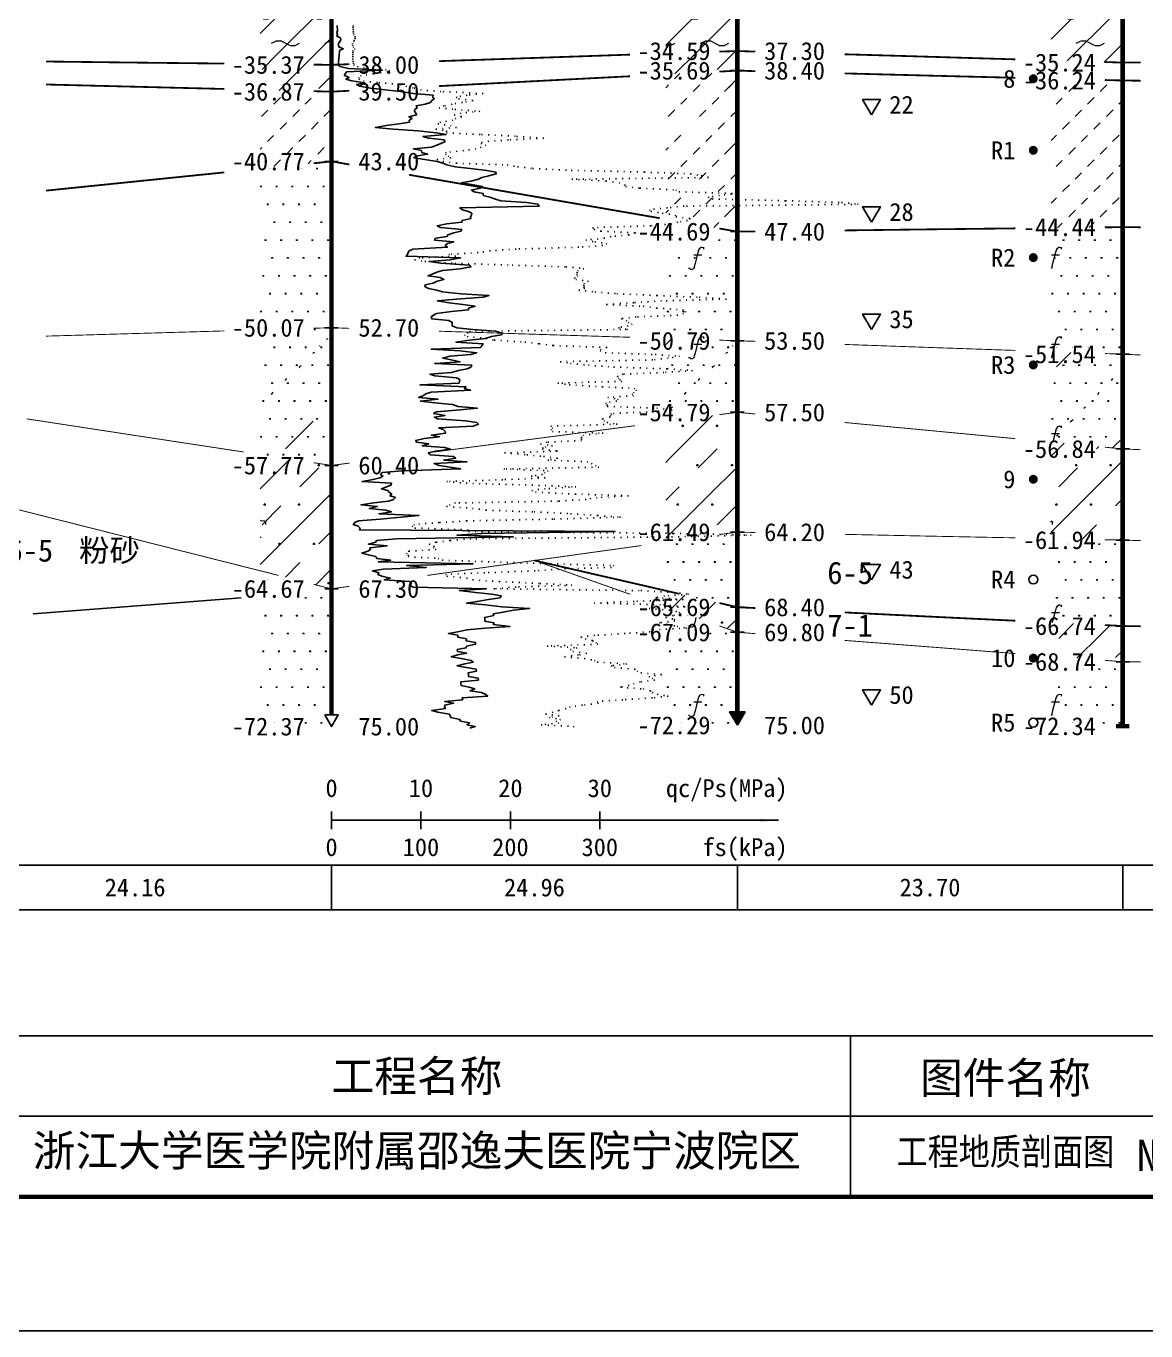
# Model space of a CAD drawing. Extents: x -37 to 3540, y -1485 to 297.
# Drawn here: x 973.7 to 1099, y 0 to 145.9 of the extents above; entities that cross this region are included whole.
import ezdxf
from ezdxf.enums import TextEntityAlignment as Align

# ---------------------------------------------------------------- set-up
doc = ezdxf.new("R2010")
doc.units = 0
doc.linetypes.add('DOT', pattern=[6.35, 0, -6.35])
doc.layers.get('0').update_dxf_attribs({"linetype": 'CONTINUOUS'})
for name, color, linetype in [('CURVE', 200, 'CONTINUOUS'), ('FRAME', 7, 'CONTINUOUS'), ('HOLE', 41, 'CONTINUOUS'), ('RULER', 7, 'CONTINUOUS'), ('SAMPLE', 1, 'CONTINUOUS'), ('STRATUM', 241, 'CONTINUOUS')]:
    doc.layers.add(name, color=color, linetype=linetype)
doc.layers.add('HATCH', color=7, linetype='CONTINUOUS', lineweight=13)
doc.styles.add('ST', font='')
doc.styles.get('ST').set_extended_font_data('SimSun')
pattern_1 = [(45, (888.7487, 0), (-2.12132, 2.12132), [10, 0]), (26.565, (889.8228, -0.2536), (5.999823, 5.999812), [0.567, -12.849]), (0, (889.256, -0.2536), (0, 6), [0.567, -5.433]), (26.565, (887.1674, 0), (5.999823, 5.999812), [0.567, -12.849]), (0, (887.6745, 0.2536), (0, 6), [0.567, -5.433]), (153.435, (889.2558, -0.2536), (-5.999818, -5e-06), [1.134, -12.2826]), (26.565, (892.8228, 2.7464), (5.999823, 5.999812), [0.567, -12.849]), (0, (892.256, 2.7464), (0, 6), [0.567, -5.433]), (26.565, (890.1674, 3), (5.999823, 5.999812), [0.567, -12.849]), (0, (890.6745, 3.2536), (0, 6), [0.567, -5.433]), (153.435, (892.2558, 2.7464), (-5.999818, -5e-06), [1.134, -12.2826])]
pattern_2 = [(45, (888.7487, 0), (-4.24264, 4.24264), [10, 0]), (45, (889.8097, -3.182), (-2.12132, 6.36396), [3, -3])]
pattern_3 = [(45, (888.7487, 0), (-6e-07, 6.99998), [0.9473, -8.9522]), (45, (890.1487, 1.4), (-6e-07, 6.99998), [0.9869, -8.9126]), (45, (891.5487, 2.8), (-6e-07, 6.99998), [1.06018, -8.83931]), (45, (892.9487, 4.2), (-6e-07, 6.99998), [0.94918, -8.95032]), (45, (894.3487, 5.6), (-6e-07, 6.99998), [1.0365, -8.863]), (45, (892.2487, 0), (-6e-07, 6.99998), [1.01335, -8.88615]), (45, (893.6487, 1.4), (-6e-07, 6.99998), [1.07896, -12.12037]), (45, (895.0487, 2.8), (-6e-07, 6.99998), [0.99882, -8.90067]), (45, (889.4487, 4.2), (-4e-07, 6.99998), [1.05533, -8.84416]), (45, (890.8487, 5.6), (-4e-07, 6.99998), [1.0365, -8.863])]
pattern_4 = [(82.875, (887.914, -1.206), (0.000369, 10.0001764), [0.0893, -80.5337]), (143.13, (888.015, -1.2818), (-29.999964, 20.000054), [0.12627, -49.87373]), (172.875, (888.1923, -1.304), (-70.0002457, 9.9996603), [0.17857, -80.44443]), (206.565, (888.3707, -1.2147), (-9.999705, -9.99969), [0.19954, -22.16046]), (243.435, (888.46, -1.0363), (9e-06, -9.9997), [0.19954, -22.16146]), (255.964, (888.5493, -0.679), (-0.0002, -9.999501), [0.36813, -40.86287]), (255.964, (888.8593, 0.561), (-0.0002, -9.999501), [1.27838, -39.95262]), (255.964, (888.9278, 0.835), (-0.0002, -9.999501), [0.28235, -40.94865]), (216.87, (889.118, 1.0892), (-9.999982, -10.000018), [0.12627, -49.87373]), (243.435, (889.017, 1.0135), (9e-06, -9.9997), [0.19954, -22.16146]), (206.565, (889.2965, 1.1785), (-9.999705, -9.99969), [0.19954, -22.16046]), (172.875, (889.4737, 1.1563), (-70.0002457, 9.9996603), [0.17857, -80.44443]), (143.13, (889.5747, 1.0806), (-29.999964, 20.000054), [0.12627, -49.87373]), (82.875, (889.5636, 0.992), (0.000369, 10.0001764), [0.0893, -80.5337]), (0, (888.419, 0.34), (0, 10), [0.89286, -9.10714]), (0, (888.7737, 0), (1, 2), [0, -1.75]), (0, (888.7487, 0.025), (1, 2), [0, -1.75]), (0, (888.7487, 0), (1, 2), [0, -1.75]), (0, (888.7237, 0), (1, 2), [0, -1.75]), (0, (888.7487, -0.025), (1, 2), [0, -1.75])]
pattern_5 = [(45, (888.749, 0), (-2e-06, 15.39996), [4.3383, -17.4406]), (45, (894.937, 6.223), (-2e-06, 15.39996), [4.3861, -17.3928]), (45, (899.897, 11.181), (-2e-06, 15.39996), [3.9899, -17.7889]), (26.565, (888.749, 7.7), (15.4, 15.4), [0.2123, -34.22315]), (36.8699, (890.2887, 9.24), (15.4, 15.4), [0.43504, -76.56496]), (315, (896.449, 15.347), (15.39996, 3e-06), [0.0727, -21.7062]), (26.565, (896.449, 0), (15.4, 15.4), [0.31845, -34.117]), (26.565, (897.989, 1.54), (15.4, 15.4), [0.2316, -34.2038]), (90, (898.759, 2.31), (-15.4, -1e-06), [0.0633, -15.3367]), (26.565, (899.529, 3.08), (15.4, 15.4), [0.2002, -68.6707]), (36.8699, (901.0687, 4.62), (15.4, 15.4), [0.2435, -76.7565]), (45, (902.609, 6.16), (-5e-07, 15.39996), [0.24, -21.5388]), (315, (903.96, 7.805), (15.39996, 3e-06), [0.0727, -21.7062]), (36.8699, (891.8287, 10.78), (15.4, 15.4), [0.2249, -76.7751]), (53.1301, (893.3687, 12.32), (30.8, 46.2), [0.29564, -76.70436]), (53.1301, (894.9087, 13.86), (30.8, 46.2), [0.27774, -76.72226])]
pattern_6 = [(82.875, (886.9125, -2.6533), (0.000812, 22.000388), [0.1964, -177.1742]), (143.13, (887.1348, -2.82), (-65.99992, 44.00012), [0.2778, -109.7222]), (172.875, (887.5246, -2.8687), (-154.00054, 21.999253), [0.3929, -176.9777]), (206.565, (887.917, -2.672), (-21.99935, -21.9993), [0.439, -48.753]), (243.435, (888.114, -2.28), (2e-05, -21.99933), [0.439, -48.7552]), (255.964, (888.31, -1.494), (-0.00044, -21.9989), [0.8099, -89.8983]), (255.964, (888.992, 1.2344), (-0.00044, -21.9989), [2.8124, -87.8958]), (255.964, (889.1427, 1.837), (-0.00044, -21.9989), [0.6212, -90.087]), (216.87, (889.5613, 2.3963), (-21.99996, -22.00004), [0.2778, -109.7222]), (243.435, (889.339, 2.23), (2e-05, -21.99933), [0.439, -48.7552]), (206.565, (889.954, 2.593), (-21.99935, -21.9993), [0.439, -48.753]), (172.875, (890.3437, 2.544), (-154.00054, 21.999253), [0.3929, -176.9777]), (143.13, (890.566, 2.3772), (-65.99992, 44.00012), [0.2778, -109.7222]), (82.875, (890.5416, 2.1823), (0.000812, 22.000388), [0.1964, -177.1742]), (0, (888.023, 0.748), (0, 22), [1.9643, -20.0357]), (0, (888.8037, 0), (2.2, 4.4), [0, -3.85]), (0, (888.7487, 0.055), (2.2, 4.4), [0, -3.85]), (0, (888.7487, 0), (2.2, 4.4), [0, -3.85]), (0, (888.6937, 0), (2.2, 4.4), [0, -3.85]), (0, (888.7487, -0.055), (2.2, 4.4), [0, -3.85])]

# ---------------------------------------------------------------- blocks, each defined once
blk = doc.blocks.new('图签_A3长')
for p, q in [((0, 18), (-380, 18)), ((-222.82, 0), (-222.82, 18)), ((-320, 9), (0, 9)), ((-380, 0), (0, 0))]:
    blk.add_line(p, q)
at = {"style": 'ST'}
for s, p in [('工程名称', (-271.3, 13.5)), ('图件名称', (-205.49, 13.3))]:
    blk.add_text(s, height=3.5, dxfattribs=at).set_placement(p, align=Align.MIDDLE_CENTER)
for tag, p in [('01＿单位名称', (-349.98, 8.36)), ('02＿工程名称', (-271.3, 5.16)), ('04＿工程编号', (-176.51, 4.65)), ('05＿日期', (-35.59, 4.65)), ('06＿图号', (-11.16, 4.91))]:
    blk.add_attdef(tag, text='', height=3.5, dxfattribs=at).set_placement(p, align=Align.MIDDLE_CENTER)
at = {"style": 'ST', "width": 0.85}
blk.add_attdef('03＿图件名称', text='', height=3, dxfattribs=at).set_placement((-205.49, 5.05), align=Align.MIDDLE_CENTER)
blk = doc.blocks.new('Trigon')
blk.add_hatch(color=256).paths.add_polyline_path([(-0.87, 1.5), (0, 0), (0.87, 1.5)])
blk.add_lwpolyline([(0, 0), (0.87, 1.5), (-0.87, 1.5)], close=True)
blk = doc.blocks.new('Arrow')
for points in [[(-3.984779, 0.348623), (0, 0), (-3.189535, 0)], [(-3.189535, 0), (0, 0), (-3.984779, -0.348623)]]:
    blk.add_solid(points)
blk = doc.blocks.new('SampleSoilUndisturbed')
at = {"const_width": 0.5}
blk.add_lwpolyline([(-0.25, 0, 1), (0.25, 0, 1)], format="xyb", close=True, dxfattribs=at)
blk = doc.blocks.new('SampleSoilDisturbed')
blk.add_circle((0, 0), 0.5)
blk = doc.blocks.new('TrigonHollow')
blk.add_lwpolyline([(0, -1.15), (1, 0.58), (-1, 0.58)], close=True)

msp = doc.modelspace()

# ---------------------------------------------------------------- hatches: boundary and pattern name
at = {"layer": 'HATCH'}
h = msp.add_hatch(dxfattribs=at)
h.set_pattern_fill('YNNT', color=251, style=0)
h.set_pattern_definition(pattern_1)
h.paths.add_polyline_path([(1053.28, 153.53), (1045.28, 153.19), (1045.28, 142.86), (1053.28, 143.13)])
h.paths.add_polyline_path([(1041.21, 141.65), (1050.77, 141.65), (1050.77, 144.58), (1041.21, 144.58)], flags=9)
h.paths.add_polyline_path([(1041.21, 152.05), (1050.77, 152.05), (1050.77, 154.98), (1041.21, 154.98)], flags=9)
h = msp.add_hatch(dxfattribs=at)
h.set_pattern_fill('YNNT', color=251, style=0)
h.set_pattern_definition(pattern_1)
h.paths.add_polyline_path([(1096.38, 153.03), (1088.38, 153.13), (1088.38, 142.08), (1096.38, 141.84)])
h.paths.add_polyline_path([(1084.31, 140.35), (1093.87, 140.35), (1093.87, 143.28), (1084.31, 143.28)], flags=9)
h.paths.add_polyline_path([(1084.31, 151.55), (1093.87, 151.55), (1093.87, 154.48), (1084.31, 154.48)], flags=9)
h = msp.add_hatch(dxfattribs=at)
h.set_pattern_fill('YNNT', color=251, style=0)
h.set_pattern_definition(pattern_1)
h.paths.add_polyline_path([(1007.9, 151.59), (999.9, 152.01), (999.9, 141.68), (1007.9, 141.59)])
h.paths.add_polyline_path([(995.83, 140.1), (1005.39, 140.1), (1005.39, 143.03), (995.83, 143.03)], flags=9)
h.paths.add_polyline_path([(995.83, 150.1), (1005.39, 150.1), (1005.39, 153.03), (995.83, 153.03)], flags=9)
h = msp.add_hatch(dxfattribs=at)
h.set_pattern_fill('FZNT', color=32, style=0)
h.set_pattern_definition(pattern_2)
h.paths.add_polyline_path([(1053.28, 143.13), (1045.28, 142.86), (1045.28, 140.52), (1053.28, 140.94)])
h.paths.add_polyline_path([(1041.21, 139.45), (1050.77, 139.45), (1050.77, 142.38), (1041.21, 142.38)], flags=9)
h.paths.add_polyline_path([(1041.21, 141.65), (1050.77, 141.65), (1050.77, 144.58), (1041.21, 144.58)], flags=9)
h = msp.add_hatch(dxfattribs=at)
h.set_pattern_fill('FZNT', color=32, style=0)
h.set_pattern_definition(pattern_2)
h.paths.add_polyline_path([(1007.9, 141.59), (999.9, 141.68), (999.9, 138.79), (1007.9, 138.59)])
h.paths.add_polyline_path([(995.83, 137.1), (1005.39, 137.1), (1005.39, 140.03), (995.83, 140.03)], flags=9)
h.paths.add_polyline_path([(995.83, 140.1), (1005.39, 140.1), (1005.39, 143.03), (995.83, 143.03)], flags=9)
h = msp.add_hatch(dxfattribs=at)
h.set_pattern_fill('NZFT', color=52, style=0)
h.set_pattern_definition(pattern_3)
h.paths.add_polyline_path([(1053.28, 140.94), (1045.28, 140.52), (1045.28, 124.32), (1053.28, 122.94)])
h.paths.add_polyline_path([(1041.21, 121.45), (1050.77, 121.45), (1050.77, 124.38), (1041.21, 124.38)], flags=9)
h.paths.add_polyline_path([(1041.21, 139.45), (1050.77, 139.45), (1050.77, 142.38), (1041.21, 142.38)], flags=9)
h = msp.add_hatch(dxfattribs=at)
h.set_pattern_fill('NZFT', color=52, style=0)
h.set_pattern_definition(pattern_3)
h.paths.add_polyline_path([(1096.38, 139.84), (1088.38, 140.04), (1088.38, 123.34), (1096.38, 123.44)])
h.paths.add_polyline_path([(1084.32, 121.95), (1093.87, 121.95), (1093.87, 124.85), (1084.32, 124.85)], flags=9)
h.paths.add_polyline_path([(1084.31, 138.35), (1093.87, 138.35), (1093.87, 141.28), (1084.31, 141.28)], flags=9)
h = msp.add_hatch(dxfattribs=at)
h.set_pattern_fill('NZFT', color=52, style=0)
h.set_pattern_definition(pattern_3)
h.paths.add_polyline_path([(1007.9, 138.59), (999.9, 138.79), (999.9, 129.97), (1007.9, 130.79)])
h.paths.add_polyline_path([(995.83, 129.3), (1005.39, 129.3), (1005.39, 132.23), (995.83, 132.23)], flags=9)
h.paths.add_polyline_path([(995.83, 137.1), (1005.39, 137.1), (1005.39, 140.03), (995.83, 140.03)], flags=9)
h = msp.add_hatch(dxfattribs=at)
h.set_pattern_fill('FS', color=142, style=0)
h.set_pattern_definition(pattern_4)
h.paths.add_polyline_path([(1007.9, 130.79), (999.9, 129.97), (999.9, 111.95), (1007.9, 112.19)])
h.paths.add_polyline_path([(995.83, 110.7), (1005.39, 110.7), (1005.39, 113.63), (995.83, 113.63)], flags=9)
h.paths.add_polyline_path([(995.83, 129.3), (1005.39, 129.3), (1005.39, 132.23), (995.83, 132.23)], flags=9)
h = msp.add_hatch(dxfattribs=at)
h.set_pattern_fill('FS', color=142, style=0)
h.set_pattern_definition(pattern_4)
h.paths.add_polyline_path([(1053.28, 122.94), (1045.28, 124.32), (1045.28, 110.99), (1053.28, 110.73)])
h.paths.add_polyline_path([(1041.21, 109.25), (1050.77, 109.25), (1050.77, 112.18), (1041.21, 112.18)], flags=9)
h.paths.add_polyline_path([(1041.21, 121.45), (1050.77, 121.45), (1050.77, 124.38), (1041.21, 124.38)], flags=9)
h = msp.add_hatch(dxfattribs=at)
h.set_pattern_fill('FS', color=142, style=0)
h.set_pattern_definition(pattern_4)
h.paths.add_polyline_path([(1096.38, 123.44), (1088.38, 123.34), (1088.38, 109.51), (1096.38, 109.23)])
h.paths.add_polyline_path([(1084.32, 107.75), (1093.87, 107.75), (1093.87, 110.67), (1084.32, 110.67)], flags=9)
h.paths.add_polyline_path([(1084.32, 121.95), (1093.87, 121.95), (1093.87, 124.85), (1084.32, 124.85)], flags=9)
h = msp.add_hatch(dxfattribs=at)
h.set_pattern_fill('FS', color=142, style=0)
h.set_pattern_definition(pattern_4)
h.paths.add_polyline_path([(1007.9, 112.19), (999.9, 111.95), (999.9, 98.01), (1007.9, 96.79)])
h.paths.add_polyline_path([(995.83, 95.3), (1005.38, 95.3), (1005.38, 98.2), (995.83, 98.2)], flags=9)
h.paths.add_polyline_path([(995.83, 110.7), (1005.39, 110.7), (1005.39, 113.63), (995.83, 113.63)], flags=9)
h = msp.add_hatch(dxfattribs=at)
h.set_pattern_fill('SZFT', color=142, scale=2.2, style=0)
h.set_pattern_definition(pattern_5)
h.paths.add_polyline_path([(1007.9, 112.19), (999.9, 111.95), (999.9, 98.01), (1007.9, 96.79)])
h.paths.add_polyline_path([(995.83, 95.3), (1005.38, 95.3), (1005.38, 98.2), (995.83, 98.2)], flags=9)
h.paths.add_polyline_path([(995.83, 110.7), (1005.39, 110.7), (1005.39, 113.63), (995.83, 113.63)], flags=9)
h = msp.add_hatch(dxfattribs=at)
h.set_pattern_fill('FS', color=142, style=0)
h.set_pattern_definition(pattern_4)
h.paths.add_polyline_path([(1053.28, 110.73), (1045.28, 110.99), (1045.28, 101.69), (1053.28, 102.73)])
h.paths.add_polyline_path([(1041.21, 101.25), (1050.77, 101.25), (1050.77, 104.18), (1041.21, 104.18)], flags=9)
h.paths.add_polyline_path([(1041.21, 109.25), (1050.77, 109.25), (1050.77, 112.18), (1041.21, 112.18)], flags=9)
h = msp.add_hatch(dxfattribs=at)
h.set_pattern_fill('SZFT', color=142, scale=2.2, style=0)
h.set_pattern_definition(pattern_5)
h.paths.add_polyline_path([(1053.28, 110.73), (1045.28, 110.99), (1045.28, 101.69), (1053.28, 102.73)])
h.paths.add_polyline_path([(1041.21, 101.25), (1050.77, 101.25), (1050.77, 104.18), (1041.21, 104.18)], flags=9)
h.paths.add_polyline_path([(1041.21, 109.25), (1050.77, 109.25), (1050.77, 112.18), (1041.21, 112.18)], flags=9)
h = msp.add_hatch(dxfattribs=at)
h.set_pattern_fill('FS', color=142, style=0)
h.set_pattern_definition(pattern_4)
h.paths.add_polyline_path([(1096.38, 109.23), (1088.38, 109.51), (1088.38, 99.4), (1096.38, 98.63)])
h.paths.add_polyline_path([(1084.31, 97.15), (1093.87, 97.15), (1093.87, 100.08), (1084.31, 100.08)], flags=9)
h.paths.add_polyline_path([(1084.32, 107.75), (1093.87, 107.75), (1093.87, 110.67), (1084.32, 110.67)], flags=9)
h = msp.add_hatch(dxfattribs=at)
h.set_pattern_fill('SZFT', color=142, scale=2.2, style=0)
h.set_pattern_definition(pattern_5)
h.paths.add_polyline_path([(1096.38, 109.23), (1088.38, 109.51), (1088.38, 99.4), (1096.38, 98.63)])
h.paths.add_polyline_path([(1084.31, 97.15), (1093.87, 97.15), (1093.87, 100.08), (1084.31, 100.08)], flags=9)
h.paths.add_polyline_path([(1084.32, 107.75), (1093.87, 107.75), (1093.87, 110.67), (1084.32, 110.67)], flags=9)
h = msp.add_hatch(dxfattribs=at)
h.set_pattern_fill('FZNT', color=32, style=0)
h.set_pattern_definition(pattern_2)
h.paths.add_polyline_path([(1053.28, 102.73), (1045.28, 101.69), (1045.28, 88.22), (1053.28, 89.33)])
h.paths.add_polyline_path([(1041.21, 87.85), (1050.77, 87.85), (1050.77, 90.78), (1041.21, 90.78)], flags=9)
h.paths.add_polyline_path([(1041.21, 101.25), (1050.77, 101.25), (1050.77, 104.18), (1041.21, 104.18)], flags=9)
h = msp.add_hatch(dxfattribs=at)
h.set_pattern_fill('FS', color=32, scale=2.2, style=0)
h.set_pattern_definition(pattern_6)
h.paths.add_polyline_path([(1053.28, 102.73), (1045.28, 101.69), (1045.28, 88.22), (1053.28, 89.33)])
h.paths.add_polyline_path([(1041.21, 87.85), (1050.77, 87.85), (1050.77, 90.78), (1041.21, 90.78)], flags=9)
h.paths.add_polyline_path([(1041.21, 101.25), (1050.77, 101.25), (1050.77, 104.18), (1041.21, 104.18)], flags=9)
h = msp.add_hatch(dxfattribs=at)
h.set_pattern_fill('FZNT', color=32, style=0)
h.set_pattern_definition(pattern_2)
h.paths.add_polyline_path([(1096.38, 98.63), (1088.38, 99.4), (1088.38, 88.6), (1096.38, 88.44)])
h.paths.add_polyline_path([(1084.31, 86.95), (1093.87, 86.95), (1093.87, 89.88), (1084.31, 89.88)], flags=9)
h.paths.add_polyline_path([(1084.31, 97.15), (1093.87, 97.15), (1093.87, 100.08), (1084.31, 100.08)], flags=9)
h = msp.add_hatch(dxfattribs=at)
h.set_pattern_fill('FS', color=32, scale=2.2, style=0)
h.set_pattern_definition(pattern_6)
h.paths.add_polyline_path([(1096.38, 98.63), (1088.38, 99.4), (1088.38, 88.6), (1096.38, 88.44)])
h.paths.add_polyline_path([(1084.31, 86.95), (1093.87, 86.95), (1093.87, 89.88), (1084.31, 89.88)], flags=9)
h.paths.add_polyline_path([(1084.31, 97.15), (1093.87, 97.15), (1093.87, 100.08), (1084.31, 100.08)], flags=9)
h = msp.add_hatch(dxfattribs=at)
h.set_pattern_fill('FZNT', color=32, style=0)
h.set_pattern_definition(pattern_2)
h.paths.add_polyline_path([(1007.9, 96.79), (999.9, 98.01), (999.9, 85.01), (1007.9, 82.99)])
h.paths.add_polyline_path([(995.83, 81.5), (1005.39, 81.5), (1005.39, 84.43), (995.83, 84.43)], flags=9)
h.paths.add_polyline_path([(995.83, 95.3), (1005.38, 95.3), (1005.38, 98.2), (995.83, 98.2)], flags=9)
h = msp.add_hatch(dxfattribs=at)
h.set_pattern_fill('FS', color=32, scale=2.2, style=0)
h.set_pattern_definition(pattern_6)
h.paths.add_polyline_path([(1007.9, 96.79), (999.9, 98.01), (999.9, 85.01), (1007.9, 82.99)])
h.paths.add_polyline_path([(995.83, 81.5), (1005.39, 81.5), (1005.39, 84.43), (995.83, 84.43)], flags=9)
h.paths.add_polyline_path([(995.83, 95.3), (1005.38, 95.3), (1005.38, 98.2), (995.83, 98.2)], flags=9)
h = msp.add_hatch(dxfattribs=at)
h.set_pattern_fill('FS', color=142, style=0)
h.set_pattern_definition(pattern_4)
h.paths.add_polyline_path([(1053.28, 89.33), (1045.28, 88.22), (1045.28, 82.78), (1053.28, 80.93)])
h.paths.add_polyline_path([(1041.21, 79.45), (1050.77, 79.45), (1050.77, 82.38), (1041.21, 82.38)], flags=9)
h.paths.add_polyline_path([(1041.21, 87.85), (1050.77, 87.85), (1050.77, 90.78), (1041.21, 90.78)], flags=9)
h = msp.add_hatch(dxfattribs=at)
h.set_pattern_fill('FS', color=142, style=0)
h.set_pattern_definition(pattern_4)
h.paths.add_polyline_path([(1096.38, 88.44), (1088.38, 88.6), (1088.38, 79.22), (1096.38, 78.83)])
h.paths.add_polyline_path([(1070.52, 76.47), (1097.19, 76.47), (1097.19, 81.41), (1070.52, 81.41)], flags=9)
h.paths.add_polyline_path([(1084.31, 77.35), (1093.87, 77.35), (1093.87, 80.28), (1084.31, 80.28)], flags=24)
h.paths.add_polyline_path([(1084.31, 86.95), (1093.87, 86.95), (1093.87, 89.88), (1084.31, 89.88)], flags=9)
h = msp.add_hatch(dxfattribs=at)
h.set_pattern_fill('FS', color=142, style=0)
h.set_pattern_definition(pattern_4)
h.paths.add_polyline_path([(1007.9, 82.99), (999.9, 85.01), (999.9, 67.59), (1007.9, 67.59), (1007.15, 68.89), (1007.9, 68.89)])
h.paths.add_polyline_path([(995.83, 66.1), (1005.39, 66.1), (1005.39, 69.03), (995.83, 69.03)], flags=9)
h.paths.add_polyline_path([(995.83, 81.5), (1005.39, 81.5), (1005.39, 84.43), (995.83, 84.43)], flags=9)
h = msp.add_hatch(dxfattribs=at)
h.set_pattern_fill('FZNT', color=32, style=0)
h.set_pattern_definition(pattern_2)
h.paths.add_polyline_path([(1053.28, 80.93), (1045.28, 82.78), (1045.28, 80.96), (1053.28, 78.13)])
h.paths.add_polyline_path([(1041.21, 79.45), (1050.77, 79.45), (1050.77, 82.38), (1041.21, 82.38)], flags=9)
h = msp.add_hatch(dxfattribs=at)
h.set_pattern_fill('FS', color=32, scale=2.2, style=0)
h.set_pattern_definition(pattern_6)
h.paths.add_polyline_path([(1053.28, 80.93), (1045.28, 82.78), (1045.28, 80.96), (1053.28, 78.13)])
h.paths.add_polyline_path([(1041.21, 79.45), (1050.77, 79.45), (1050.77, 82.38), (1041.21, 82.38)], flags=9)
h = msp.add_hatch(dxfattribs=at)
h.set_pattern_fill('FS', color=142, style=0)
h.set_pattern_definition(pattern_4)
h.paths.add_polyline_path([(1053.28, 78.13), (1045.28, 80.96), (1045.28, 67.73), (1053.28, 67.73), (1052.42, 69.23), (1053.28, 69.23)])
h.paths.add_polyline_path([(1041.21, 66.25), (1050.77, 66.25), (1050.77, 69.18), (1041.21, 69.18)], flags=9)
h.paths.add_polyline_path([(1041.21, 76.65), (1050.77, 76.65), (1050.77, 79.58), (1041.21, 79.58)], flags=9)
h.paths.add_polyline_path([(1041.21, 79.45), (1050.77, 79.45), (1050.77, 82.38), (1041.21, 82.38)], flags=9)
h = msp.add_hatch(dxfattribs=at)
h.set_pattern_fill('FZNT', color=32, style=0)
h.set_pattern_definition(pattern_2)
h.paths.add_polyline_path([(1096.38, 78.83), (1088.38, 79.22), (1088.38, 75.45), (1096.38, 74.83)])
h.paths.add_polyline_path([(1070.52, 76.47), (1097.19, 76.47), (1097.19, 81.41), (1070.52, 81.41)], flags=9)
h.paths.add_polyline_path([(1084.31, 73.35), (1093.87, 73.35), (1093.87, 76.28), (1084.31, 76.28)], flags=9)
h.paths.add_polyline_path([(1084.31, 77.35), (1093.87, 77.35), (1093.87, 80.28), (1084.31, 80.28)], flags=24)
h = msp.add_hatch(dxfattribs=at)
h.set_pattern_fill('FS', color=142, style=0)
h.set_pattern_definition(pattern_4)
h.paths.add_polyline_path([(1096.38, 74.83), (1088.38, 75.45), (1088.38, 67.63), (1096.38, 67.63)])
h.paths.add_polyline_path([(1084.31, 66.15), (1093.87, 66.15), (1093.87, 69.08), (1084.31, 69.08)], flags=9)
h.paths.add_polyline_path([(1084.31, 73.35), (1093.87, 73.35), (1093.87, 76.28), (1084.31, 76.28)], flags=9)

# ---------------------------------------------------------------- linework, layer by layer
at = {"layer": 'CURVE', "color": 30, "linetype": 'Continuous'}
msp.add_lwpolyline([(1008.54, 145.99), (1008.52, 145.79), (1008.58, 145.59), (1008.56, 145.39), (1008.48, 145.19), (1008.58, 144.99), (1008.49, 144.79), (1008.9, 144.59), (1008.93, 144.39), (1008.81, 144.19), (1008.67, 143.99), (1008.69, 143.79), (1008.7, 143.59), (1009.2, 143.39), (1008.79, 143.19), (1008.77, 142.99), (1008.76, 142.79), (1008.75, 142.59), (1008.7, 142.39), (1008.71, 142.19), (1008.67, 141.99), (1008.67, 141.79), (1008.66, 141.59), (1008.83, 141.39), (1009.78, 141.19), (1013.58, 140.99), (1009.58, 140.79), (1009.42, 140.59), (1009.34, 140.39), (1009.85, 140.19), (1009.51, 139.99), (1010.16, 139.79), (1011.61, 139.59), (1010.69, 139.39), (1011.06, 139.19), (1012.27, 138.99), (1013.91, 138.79), (1015.61, 138.59), (1017.03, 138.39), (1019.26, 138.19), (1019.21, 137.99), (1019.38, 137.79), (1019.12, 137.59), (1018.95, 137.39), (1018.38, 137.19), (1017.36, 136.99), (1017.48, 136.79), (1017.21, 136.59), (1017.17, 136.39), (1017.33, 136.19), (1017.4, 135.99), (1016.55, 135.79), (1016.91, 135.59), (1016.56, 135.39), (1016.63, 135.19), (1015.45, 134.99), (1013.99, 134.79), (1012.8, 134.59), (1014.82, 134.39), (1017.6, 134.19), (1019.61, 133.99), (1020.7, 133.79), (1018.12, 133.59), (1018.76, 133.39), (1020.5, 133.19), (1020.57, 132.99), (1020.13, 132.79), (1019.67, 132.59), (1019.08, 132.39), (1017.05, 132.19), (1017.94, 131.99), (1017.98, 131.79), (1018.64, 131.59), (1017.32, 131.39), (1017.11, 131.19), (1018.34, 130.99), (1019.72, 130.79), (1020.35, 130.59), (1020.79, 130.39), (1021.72, 130.19), (1023.43, 129.99), (1025.25, 129.79), (1026.28, 129.59), (1026.29, 129.39), (1025.47, 129.19), (1024.72, 128.99), (1024.32, 128.79), (1023.46, 128.59), (1022.41, 128.39), (1023.54, 128.19), (1024.75, 127.99), (1024.52, 127.79), (1023.54, 127.59), (1023.85, 127.39), (1024.86, 127.19), (1024.86, 126.99), (1025.61, 126.79), (1026.12, 126.59), (1026.84, 126.39), (1029.69, 126.19), (1030.98, 125.99), (1031.13, 125.79), (1022.25, 125.59), (1022.54, 125.39), (1023.23, 125.19), (1023.58, 124.99), (1023.55, 124.79), (1023.44, 124.59), (1023.47, 124.39), (1022.49, 124.19), (1022.47, 123.99), (1020.8, 123.79), (1019.71, 123.59), (1020.08, 123.39), (1022.45, 123.19), (1022.34, 122.99), (1021.59, 122.79), (1020.89, 122.59), (1020.81, 122.39), (1019.54, 122.19), (1019.43, 121.99), (1021.57, 121.79), (1020.86, 121.59), (1020.61, 121.39), (1020.86, 121.19), (1016.98, 120.99), (1016.59, 120.79), (1016.45, 120.59), (1016.39, 120.39), (1016.23, 120.19), (1022.32, 119.99), (1021.16, 119.79), (1018.8, 119.59), (1020.09, 119.39), (1023.33, 119.19), (1023.49, 118.99), (1022.29, 118.79), (1020.3, 118.59), (1019.67, 118.39), (1019.15, 118.19), (1018.7, 117.99), (1020.06, 117.79), (1020.47, 117.59), (1019.7, 117.39), (1019.26, 117.19), (1018.37, 116.99), (1018.34, 116.79), (1018.75, 116.59), (1019.68, 116.39), (1020.26, 116.19), (1022.38, 115.99), (1025.5, 115.79), (1024.84, 115.59), (1021.89, 115.39), (1019.72, 115.19), (1021.07, 114.99), (1022.59, 114.79), (1023.95, 114.59), (1023.23, 114.39), (1023.22, 114.19), (1021.3, 113.99), (1019.62, 113.79), (1019.3, 113.59), (1019.03, 113.39), (1019.1, 113.19), (1021, 112.99), (1021.37, 112.79), (1021.38, 112.59), (1021.39, 112.39), (1021.91, 112.19), (1023.69, 111.99), (1026.22, 111.79), (1026.98, 111.59), (1026.89, 111.39), (1025.77, 111.19), (1025.06, 110.99), (1023.33, 110.79), (1021.81, 110.59), (1024.85, 110.39), (1024.71, 110.19), (1024.58, 109.99), (1019.04, 109.79), (1022.28, 109.59), (1024.11, 109.39), (1023.46, 109.19), (1021.11, 108.99), (1020.34, 108.79), (1021.29, 108.59), (1022.28, 108.39), (1019.44, 108.19), (1023.6, 107.99), (1023.46, 107.79), (1023.08, 107.59), (1022.11, 107.39), (1021.3, 107.19), (1018.9, 106.99), (1019.46, 106.79), (1021.89, 106.59), (1022.25, 106.39), (1022.21, 106.19), (1022.16, 105.99), (1017.8, 105.79), (1022.95, 105.59), (1022.74, 105.39), (1023.46, 105.19), (1019.03, 104.99), (1018.46, 104.79), (1018.12, 104.59), (1017.64, 104.39), (1019.82, 104.19), (1017.83, 103.99), (1019.44, 103.79), (1021.41, 103.59), (1022.07, 103.39), (1024.2, 103.19), (1022.27, 102.99), (1019.62, 102.79), (1019.31, 102.59), (1020.6, 102.39), (1019.4, 102.19), (1019.73, 101.99), (1022.87, 101.79), (1024.14, 101.59), (1024.32, 101.39), (1023.73, 101.19), (1019.88, 100.99), (1020.37, 100.79), (1020.59, 100.59), (1020.63, 100.39), (1019.06, 100.19), (1019.94, 99.99), (1018.26, 99.79), (1017.31, 99.59), (1017.41, 99.39), (1018.77, 99.19), (1018.04, 98.99), (1020.54, 98.79), (1021.19, 98.59), (1019.56, 98.39), (1018.72, 98.19), (1018.98, 97.99), (1021.5, 97.79), (1021.79, 97.59), (1020.45, 97.39), (1023.03, 97.19), (1019.37, 96.99), (1019.93, 96.79), (1021.15, 96.59), (1022.34, 96.39), (1015.81, 96.19), (1013.56, 95.99), (1013.37, 95.79), (1013.65, 95.59), (1013.32, 95.39), (1012.35, 95.19), (1011.31, 94.99), (1014.62, 94.79), (1014.53, 94.59), (1014.05, 94.39), (1013.47, 94.19), (1014.18, 93.99), (1014.34, 93.79), (1014.63, 93.59), (1014.42, 93.39), (1015.05, 93.19), (1014.83, 92.99), (1014.26, 92.79), (1012.61, 92.59), (1011.2, 92.39), (1013, 92.19), (1012.11, 91.99), (1013.98, 91.79), (1014.6, 91.59), (1013.22, 91.39), (1017.66, 91.19), (1015.69, 90.99), (1013.34, 90.79), (1010.91, 90.59), (1010.52, 90.39), (1010.33, 90.19), (1010.86, 89.99), (1011.08, 89.79), (1011.01, 89.59), (1039.6, 89.39), (1024.7, 89.19), (1021.92, 88.99), (1028.23, 88.79), (1015.15, 88.59), (1012.94, 88.39), (1012.85, 88.19), (1012.02, 87.99), (1014.11, 87.79), (1012.19, 87.59), (1012.24, 87.39), (1011.96, 87.19), (1011.27, 86.99), (1012.02, 86.79), (1012.84, 86.59), (1012.96, 86.39), (1014.52, 86.19), (1013.12, 85.99), (1023.73, 85.79), (1016.29, 85.59), (1018.48, 85.39), (1013.68, 85.19), (1012.47, 84.99), (1013.18, 84.79), (1013.08, 84.59), (1013.52, 84.39), (1014.46, 84.19), (1013.8, 83.99), (1016.65, 83.79), (1016.85, 83.59), (1016.6, 83.39), (1017.04, 83.19), (1025.21, 82.99), (1022.18, 82.79), (1023.99, 82.59), (1025.82, 82.39), (1026.88, 82.19), (1026.75, 81.99), (1025.45, 81.79), (1024.17, 81.59), (1023, 81.39), (1025.11, 81.19), (1026.93, 80.99), (1030.05, 80.79), (1028.25, 80.59), (1027.1, 80.39), (1025.98, 80.19), (1026.03, 79.99), (1025.04, 79.79), (1025.03, 79.59), (1025.04, 79.39), (1026.06, 79.19), (1026, 78.99), (1027.84, 78.79), (1025.08, 78.59), (1023.04, 78.39), (1022.03, 78.19), (1020.97, 77.99), (1022.01, 77.79), (1022.02, 77.59), (1022.98, 77.39), (1022.95, 77.19), (1023.98, 76.99), (1024, 76.79), (1023, 76.59), (1022.97, 76.39), (1021.96, 76.19), (1021.98, 75.99), (1023.02, 75.79), (1021.98, 75.59), (1021.29, 75.39), (1022.38, 75.19), (1023.5, 74.99), (1023.74, 74.79), (1022.82, 74.59), (1021.93, 74.39), (1023, 74.19), (1024.06, 73.99), (1024.11, 73.79), (1023.16, 73.59), (1023.2, 73.39), (1023.22, 73.19), (1024.3, 72.99), (1024.32, 72.79), (1022.36, 72.59), (1022.36, 72.39), (1022.38, 72.19), (1023.29, 71.99), (1023.92, 71.79), (1023.4, 71.59), (1024.67, 71.39), (1025.06, 71.19), (1025.36, 70.99), (1022.49, 70.79), (1022.58, 70.59), (1020.56, 70.39), (1021.54, 70.19), (1020.56, 69.99), (1020.53, 69.79), (1020.63, 69.59), (1019.11, 69.39), (1019.8, 69.19), (1021.08, 68.99), (1021.16, 68.79), (1021.23, 68.59), (1022.26, 68.39), (1022.32, 68.19), (1023.34, 67.99), (1023.03, 67.79), (1023.97, 67.59), (1023.38, 67.39)], dxfattribs=at)
at = {"layer": 'CURVE', "color": 100, "linetype": 'DOT', "ltscale": 0.1}
msp.add_lwpolyline([(1010.32, 145.99), (1010.31, 145.79), (1010.32, 145.59), (1010.33, 145.39), (1010.37, 145.19), (1010.34, 144.99), (1010.55, 144.79), (1010.56, 144.59), (1010.43, 144.39), (1010.41, 144.19), (1010.24, 143.99), (1010.23, 143.79), (1010.33, 143.59), (1010.54, 143.39), (1010.31, 143.19), (1010.28, 142.99), (1010.28, 142.79), (1010.27, 142.59), (1010.27, 142.39), (1010.27, 142.19), (1010.31, 141.99), (1010.34, 141.79), (1010.37, 141.59), (1010.77, 141.39), (1011.72, 141.19), (1014.38, 140.99), (1014.19, 140.79), (1012.58, 140.59), (1011.2, 140.39), (1010.92, 140.19), (1010.96, 139.99), (1011.46, 139.79), (1013.18, 139.59), (1015.61, 139.39), (1016.22, 139.19), (1017.13, 138.99), (1017.83, 138.79), (1020.35, 138.59), (1024.86, 138.39), (1023.07, 138.19), (1021.85, 137.99), (1022.11, 137.79), (1023.73, 137.59), (1022.53, 137.39), (1021.37, 137.19), (1020.48, 136.99), (1019.92, 136.79), (1021.69, 136.59), (1024.48, 136.39), (1022.37, 136.19), (1021.62, 135.99), (1022.45, 135.79), (1021.81, 135.59), (1021.47, 135.39), (1020.11, 135.19), (1019.78, 134.99), (1021.19, 134.79), (1021.86, 134.59), (1019.55, 134.39), (1020.77, 134.19), (1020.74, 133.99), (1024.68, 133.79), (1028.59, 133.59), (1031.63, 133.39), (1027.68, 133.19), (1024.76, 132.99), (1024.6, 132.79), (1025.17, 132.59), (1024.63, 132.39), (1024.05, 132.19), (1022.68, 131.99), (1020.71, 131.79), (1020.65, 131.59), (1020.93, 131.39), (1021.23, 131.19), (1019.68, 130.99), (1020.35, 130.79), (1021.83, 130.59), (1027.54, 130.39), (1028.71, 130.19), (1030.39, 129.99), (1034.7, 129.79), (1042.88, 129.59), (1048.04, 129.39), (1049.24, 129.19), (1050.06, 128.99), (1034.78, 128.79), (1038.6, 128.59), (1040.06, 128.39), (1040.65, 128.19), (1040.78, 127.99), (1042.38, 127.79), (1046.4, 127.59), (1046.75, 127.39), (1053.36, 127.19), (1051.3, 126.99), (1050.03, 126.79), (1050.48, 126.59), (1058.68, 126.39), (1064.94, 126.19), (1066.81, 125.99), (1047.33, 125.79), (1045.47, 125.59), (1043.45, 125.39), (1043.62, 125.19), (1044.89, 124.99), (1046.35, 124.79), (1046.41, 124.59), (1048.05, 124.39), (1047.7, 124.19), (1046.62, 123.99), (1045.97, 123.79), (1043.61, 123.59), (1037.13, 123.39), (1037.23, 123.19), (1038.03, 122.99), (1041.93, 122.79), (1041.14, 122.59), (1039.16, 122.39), (1038.43, 122.19), (1036.33, 121.99), (1037.34, 121.79), (1038.69, 121.59), (1038.22, 121.39), (1035.55, 121.19), (1028.55, 120.99), (1025.66, 120.79), (1024.3, 120.59), (1021.01, 120.39), (1021.8, 120.19), (1017.79, 119.99), (1017.18, 119.79), (1018.34, 119.59), (1021.69, 119.39), (1028.08, 119.19), (1034.13, 118.99), (1036.13, 118.79), (1035.48, 118.59), (1035.39, 118.39), (1035.29, 118.19), (1035.44, 117.99), (1035.06, 117.79), (1035.21, 117.59), (1036.62, 117.39), (1036.18, 117.19), (1036.1, 116.99), (1036.11, 116.79), (1036.21, 116.59), (1035.55, 116.39), (1037.34, 116.19), (1039.79, 115.99), (1044.29, 115.79), (1049.01, 115.59), (1052.05, 115.39), (1044.81, 115.19), (1041.7, 114.99), (1038.62, 114.79), (1042.75, 114.59), (1044.26, 114.39), (1047.16, 114.19), (1047.56, 113.99), (1047.27, 113.79), (1046.62, 113.59), (1041.96, 113.39), (1040.27, 113.19), (1040.85, 112.99), (1041.07, 112.79), (1041.52, 112.59), (1041.07, 112.39), (1040, 112.19), (1040.99, 111.99), (1023.42, 111.79), (1023.18, 111.59), (1022.77, 111.39), (1023.06, 111.19), (1025.2, 110.99), (1026.08, 110.79), (1029.52, 110.59), (1031.13, 110.39), (1032.68, 110.19), (1038.74, 109.99), (1038.02, 109.79), (1037.93, 109.59), (1038.51, 109.39), (1044.1, 109.19), (1046.83, 108.99), (1045.56, 108.79), (1043.82, 108.59), (1033.47, 108.39), (1034.61, 108.19), (1036.62, 107.99), (1039.44, 107.79), (1045.44, 107.59), (1048.27, 107.39), (1045.07, 107.19), (1040.48, 106.99), (1039.86, 106.79), (1039.95, 106.59), (1040.12, 106.39), (1040.38, 106.19), (1033.22, 105.99), (1034.47, 105.79), (1038.16, 105.59), (1041.74, 105.39), (1041.99, 105.19), (1041.74, 104.99), (1041.52, 104.79), (1041.68, 104.59), (1038.79, 104.39), (1039.95, 104.19), (1039.79, 103.99), (1038.57, 103.79), (1038.68, 103.59), (1038.73, 103.39), (1044.26, 103.19), (1046, 102.99), (1043.92, 102.79), (1039.2, 102.59), (1039.11, 102.39), (1039.04, 102.19), (1038.12, 101.99), (1038.34, 101.79), (1038.68, 101.59), (1039.84, 101.39), (1032.42, 101.19), (1032.63, 100.99), (1032.42, 100.79), (1032.6, 100.59), (1038.27, 100.39), (1036.06, 100.19), (1035.84, 99.99), (1035.87, 99.79), (1035.87, 99.59), (1031.98, 99.39), (1031.28, 99.19), (1032.6, 98.99), (1031.54, 98.79), (1031.48, 98.59), (1033.15, 98.39), (1027.24, 98.19), (1029.74, 97.99), (1031.61, 97.79), (1033.22, 97.59), (1032.1, 97.39), (1036.48, 97.19), (1036.95, 96.99), (1037.4, 96.79), (1037.8, 96.59), (1027.17, 96.39), (1032.13, 96.19), (1031.78, 95.99), (1031.49, 95.79), (1030.22, 95.59), (1031.8, 95.39), (1027.05, 95.19), (1020.78, 94.99), (1022.95, 94.79), (1030.31, 94.59), (1035.23, 94.39), (1031.8, 94.19), (1030.28, 93.99), (1030.7, 93.79), (1035.14, 93.59), (1041.09, 93.39), (1037.62, 93.19), (1036.37, 92.99), (1033.27, 92.79), (1021.75, 92.59), (1021.17, 92.39), (1020.77, 92.19), (1023.65, 91.99), (1025.17, 91.79), (1030.54, 91.59), (1034.63, 91.39), (1037.67, 91.19), (1040.21, 90.99), (1032.65, 90.79), (1023, 90.59), (1019.94, 90.39), (1017.18, 90.19), (1016.9, 89.99), (1017.22, 89.79), (1023.14, 89.59), (1023.21, 89.39), (1046.14, 89.19), (1054.84, 88.99), (1045.46, 88.79), (1023.49, 88.59), (1021.16, 88.39), (1019.55, 88.19), (1018.82, 87.99), (1019.39, 87.79), (1019.31, 87.59), (1019.59, 87.39), (1016.53, 87.19), (1016.29, 86.99), (1016.49, 86.79), (1016.45, 86.59), (1019.81, 86.39), (1020.27, 86.19), (1026.05, 85.99), (1032.39, 85.79), (1039.46, 85.59), (1039.2, 85.39), (1033.31, 85.19), (1030.66, 84.99), (1025.04, 84.79), (1020.68, 84.59), (1020.79, 84.39), (1023.01, 84.19), (1023.67, 83.99), (1026.64, 83.79), (1031.22, 83.59), (1034.78, 83.39), (1028.53, 83.19), (1026.05, 82.99), (1042.5, 82.79), (1046.1, 82.59), (1047.83, 82.39), (1045.14, 82.19), (1044.16, 81.99), (1047.27, 81.79), (1041.74, 81.59), (1037.25, 81.39), (1045.01, 81.19), (1047.43, 80.99), (1043.41, 80.79), (1045.68, 80.59), (1046.75, 80.39), (1046.96, 80.19), (1046.08, 79.99), (1045.25, 79.79), (1046.22, 79.59), (1046.3, 79.39), (1044.57, 79.19), (1045.47, 78.99), (1046.54, 78.79), (1047.6, 78.59), (1043.87, 78.39), (1043.53, 78.19), (1040.72, 77.99), (1037.33, 77.79), (1035.78, 77.59), (1036.27, 77.39), (1037.1, 77.19), (1037.45, 76.99), (1037.69, 76.79), (1032.03, 76.59), (1035.36, 76.39), (1034.63, 76.19), (1034.87, 75.99), (1036.44, 75.79), (1035.52, 75.59), (1033.94, 75.39), (1036.18, 75.19), (1037.29, 74.99), (1037.6, 74.79), (1040.92, 74.59), (1039.18, 74.39), (1039.53, 74.19), (1041.82, 73.99), (1042.08, 73.79), (1042.49, 73.59), (1044.84, 73.39), (1043.39, 73.19), (1043.74, 72.99), (1044.05, 72.79), (1042.42, 72.59), (1041.76, 72.39), (1041.17, 72.19), (1040.23, 71.99), (1042.74, 71.79), (1043.58, 71.59), (1043.77, 71.39), (1044.31, 71.19), (1045.55, 70.99), (1043.78, 70.79), (1040.48, 70.59), (1037.62, 70.39), (1037.74, 70.19), (1035.96, 69.99), (1034.6, 69.79), (1034.12, 69.59), (1033.31, 69.39), (1032.67, 69.19), (1031.82, 68.99), (1033.34, 68.79), (1032.23, 68.59), (1033.51, 68.39), (1033, 68.19), (1033.33, 67.99), (1031.35, 67.79), (1035.03, 67.59), (1034.33, 67.39)], dxfattribs=at)
at = {"layer": 'FRAME', "color": 245, "linetype": 'Continuous'}
msp.add_line((1322.94, 0), (602.01, 0), dxfattribs=at)
msp.add_lwpolyline([(888.75, 0), (1308.75, 0), (1308.75, 297), (888.75, 297)], close=True, dxfattribs=at)
at = {"layer": 'FRAME', "linetype": 'Continuous', "const_width": 0.5}
msp.add_lwpolyline([(908.75, 15), (1288.75, 15), (1288.75, 282), (908.75, 282)], close=True, dxfattribs=at)
at = {"layer": 'HOLE', "linetype": 'Continuous', "const_width": 0.5}
for points in [[(1007.9, 217.59), (1007.9, 68.89)], [(1053.28, 217.74), (1053.28, 69.03)], [(1096.38, 217.63), (1096.38, 67.63)], [(1095.63, 67.63), (1097.13, 67.63)]]:
    msp.add_lwpolyline(points, dxfattribs=at)
at = {"layer": 'HOLE', "linetype": 'Continuous'}
for points in [[(1052.53, 143.13), (1054.03, 143.13)], [(1007.15, 141.59), (1008.65, 141.59)], [(1095.63, 141.84), (1097.13, 141.84)], [(1052.53, 140.94), (1054.03, 140.94)], [(1095.63, 139.84), (1097.13, 139.84)], [(1007.15, 138.59), (1008.65, 138.59)], [(1007.15, 130.79), (1008.65, 130.79)], [(1052.53, 122.94), (1054.03, 122.94)], [(1095.63, 123.44), (1097.13, 123.44)], [(1007.15, 112.19), (1008.65, 112.19)], [(1052.53, 110.73), (1054.03, 110.73)], [(1095.63, 109.23), (1097.13, 109.23)], [(1052.53, 102.73), (1054.03, 102.73)], [(1095.63, 98.63), (1097.13, 98.63)], [(1007.15, 96.79), (1008.65, 96.79)], [(1052.53, 89.33), (1054.03, 89.33)], [(1095.63, 88.44), (1097.13, 88.44)], [(1007.15, 82.99), (1008.65, 82.99)], [(1052.53, 80.93), (1054.03, 80.93)], [(1095.63, 78.83), (1097.13, 78.83)], [(1052.53, 78.13), (1054.03, 78.13)], [(1095.63, 74.83), (1097.13, 74.83)]]:
    msp.add_lwpolyline(points, dxfattribs=at)
msp.add_lwpolyline([(1007.15, 68.89), (1008.65, 68.89), (1007.9, 67.59)], close=True, dxfattribs=at)
at = {"layer": 'RULER', "linetype": 'Continuous'}
for points in [[(1007.9, 57.1), (1007.9, 58.1)], [(1007.9, 57.1), (1057.9, 57.1)], [(1007.9, 57.1), (1007.9, 56.1)], [(1017.9, 57.1), (1017.9, 58.1)], [(1017.9, 57.1), (1017.9, 56.1)], [(1027.9, 57.1), (1027.9, 58.1)], [(1027.9, 57.1), (1027.9, 56.1)], [(1037.9, 57.1), (1037.9, 58.1)], [(1037.9, 57.1), (1037.9, 56.1)], [(963.97, 52.1), (1007.9, 52.1), (1007.9, 47.1), (963.97, 47.1)], [(1007.9, 52.1), (1053.28, 52.1), (1053.28, 47.1), (1007.9, 47.1)], [(1053.28, 52.1), (1096.38, 52.1), (1096.38, 47.1), (1053.28, 47.1)], [(1096.38, 52.1), (1138.69, 52.1), (1138.69, 47.1), (1096.38, 47.1)]]:
    msp.add_lwpolyline(points, dxfattribs=at)
at = {"layer": 'STRATUM', "linetype": 'Continuous'}
for points, const_width in [([(1051.28, 143.07), (1053.28, 143.13), (1055.28, 143.07)], 0.2), ([(975.97, 141.96), (985.93, 141.84), (995.9, 141.73)], 0.2), ([(1005.9, 141.61), (1007.9, 141.59), (1009.9, 141.66)], 0.2), ([(1019.9, 142), (1030.59, 142.36), (1041.28, 142.73)], 0.2), ([(1065.28, 142.77), (1074.83, 142.49), (1084.38, 142.2)], 0.2), ([(1094.38, 141.9), (1096.38, 141.84), (1098.38, 141.84)], 0.2), ([(1019.9, 139.21), (1030.59, 139.76), (1041.28, 140.31)], 0.2), ([(1051.28, 140.83), (1053.28, 140.94), (1055.28, 140.88)], 0.2), ([(1065.28, 140.63), (1074.83, 140.38), (1084.38, 140.14)], 0.2), ([(975.97, 139.39), (985.93, 139.14), (995.9, 138.89)], 0.2), ([(1005.9, 138.64), (1007.9, 138.59), (1009.9, 138.69)], 0.2), ([(1094.38, 139.89), (1096.38, 139.84), (1098.38, 139.81)], 0.2), ([(1005.9, 130.58), (1007.9, 130.79), (1009.9, 130.44)], 0.2), ([(975.97, 127.52), (985.93, 128.54), (995.9, 129.56)], 0.2), ([(1016.57, 129.29), (1030.59, 126.86), (1044.61, 124.44)], 0.2), ([(1051.28, 123.28), (1053.28, 122.94), (1055.28, 122.96)], 0.2), ([(1065.28, 123.07), (1074.83, 123.19), (1084.38, 123.3)], 0.2), ([(1094.38, 123.41), (1096.38, 123.44), (1098.38, 123.42)], 0.2), ([(975.97, 111.25), (985.93, 111.54), (995.9, 111.83)], 0.1), ([(1005.9, 112.13), (1007.9, 112.19), (1009.9, 112.12)], 0.1), ([(1019.9, 111.8), (1030.59, 111.46), (1041.28, 111.12)], 0.1), ([(1051.28, 110.8), (1053.28, 110.73), (1055.28, 110.67)], 0.1), ([(1065.28, 110.32), (1074.83, 109.98), (1084.38, 109.65)], 0.1), ([(1094.38, 109.3), (1096.38, 109.23), (1098.38, 109.14)], 0.1), ([(1051.28, 102.47), (1053.28, 102.73), (1055.28, 102.54)], 0.1), ([(973.79, 102), (985.93, 100.14), (998.07, 98.29)], 0.1), ([(1019.34, 98.29), (1030.59, 99.76), (1041.84, 101.23)], 0.1), ([(1065.28, 101.59), (1074.83, 100.69), (1084.38, 99.78)], 0.1), ([(1094.38, 98.83), (1096.38, 98.63), (1098.38, 98.55)], 0.1), ([(1005.9, 97.09), (1007.9, 96.79), (1009.9, 97.05)], 0.1), ([(969.9, 92.59), (985.93, 88.54), (1001.97, 84.49)], 0.1), ([(1051.28, 89.06), (1053.28, 89.33), (1055.28, 89.29)], 0.1), ([(1065.28, 89.08), (1074.83, 88.88), (1084.38, 88.69)], 0.1), ([(1018.62, 84.49), (1030.59, 86.16), (1042.56, 87.83)], 0.1), ([(1094.38, 88.48), (1096.38, 88.44), (1098.38, 88.38)], 0.1), ([(1030.59, 86.16), (1041.94, 83.55), (1046.77, 82.43)], 0.2), ([(1030.59, 86.16), (1041.28, 82.38)], 0.1), ([(1005.9, 83.49), (1007.9, 82.99), (1009.9, 83.27)], 0.1), ([(1051.28, 81.4), (1053.28, 80.93), (1055.28, 80.84)], 0.2), ([(1065.28, 80.35), (1074.83, 79.88), (1084.38, 79.42)], 0.2), ([(1051.28, 78.84), (1053.28, 78.13), (1055.28, 77.98)], 0.1), ([(1094.38, 78.93), (1096.38, 78.83), (1098.38, 78.8)], 0.2), ([(1065.28, 77.22), (1074.83, 76.49), (1084.38, 75.75)], 0.1), ([(1094.38, 74.99), (1096.38, 74.83), (1098.38, 74.82)], 0.1)]:
    msp.add_lwpolyline(points, dxfattribs=dict(at, const_width=const_width))
at = {"layer": 'STRATUM'}
msp.add_lwpolyline([(974.53, 80.2), (997.78, 81.97)], dxfattribs=at)

# ---------------------------------------------------------------- block references
at = {"layer": 'CURVE'}
for p in [(1068.28, 137.13), (1068.28, 125.14), (1068.28, 113.14), (1068.28, 85.13), (1068.28, 71.13)]:
    msp.add_blockref('TrigonHollow', p, dxfattribs=at)
at = {"layer": 'FRAME'}
ref = msp.add_blockref('图签_A3长', (1288.75, 15), dxfattribs=at)
ref.add_attrib('02＿工程名称', '浙江大学医学院附属邵逸夫医院宁波院区', dxfattribs={"layer": '0', "height": 3.5, "style": 'ST'}).set_placement((1017.45, 20.16), align=Align.MIDDLE_CENTER)
ref.add_attrib('03＿图件名称', '工程地质剖面图', dxfattribs={"layer": '0', "height": 3, "style": 'ST', "width": 0.85}).set_placement((1083.26, 20.05), align=Align.MIDDLE_CENTER)
ref.add_attrib('04＿工程编号', 'NLKC2025-076', dxfattribs={"layer": '0', "height": 3.5, "style": 'ST'}).set_placement((1112.24, 19.65), align=Align.MIDDLE_CENTER)
at = {"layer": 'HOLE'}
msp.add_blockref('Trigon', (1053.28, 67.73), dxfattribs=at)
at = {"layer": 'RULER', "xscale": 0.55, "yscale": 0.55, "zscale": 0.55}
msp.add_blockref('Arrow', (1057.9, 57.1), dxfattribs=at)
at = {"layer": 'SAMPLE'}
for name, p in [('SampleSoilUndisturbed', (1086.38, 140.03)), ('SampleSoilUndisturbed', (1086.38, 132.03)), ('SampleSoilUndisturbed', (1086.38, 120.03)), ('SampleSoilUndisturbed', (1086.38, 108.03)), ('SampleSoilUndisturbed', (1086.38, 95.24)), ('SampleSoilDisturbed', (1086.38, 84.03)), ('SampleSoilUndisturbed', (1086.38, 75.24)), ('SampleSoilDisturbed', (1086.38, 68.03))]:
    msp.add_blockref(name, p, dxfattribs=at)

# ---------------------------------------------------------------- texts
at = {"layer": 'CURVE', "style": 'ST'}
for s, p in [('22', (1070.28, 137.13)), ('28', (1070.28, 125.14)), ('35', (1070.28, 113.14)), ('43', (1070.28, 85.13)), ('50', (1070.28, 71.13))]:
    msp.add_text(s, height=2, dxfattribs=at).set_placement(p, align=Align.MIDDLE_LEFT)
at = {"layer": 'HOLE', "style": 'ST'}
for s, p in [('-34.59', (1050.28, 143.13)), ('-35.37', (1004.9, 141.59)), ('-35.69', (1050.28, 140.94)), ('-35.24', (1093.38, 141.84)), ('-36.24', (1093.38, 139.84)), ('-36.87', (1004.9, 138.59)), ('-40.77', (1004.9, 130.79)), ('-44.44', (1093.38, 123.44)), ('-44.69', (1050.28, 122.94)), ('-50.07', (1004.9, 112.19)), ('-50.79', (1050.28, 110.73)), ('-51.54', (1093.38, 109.23)), ('-54.79', (1050.28, 102.73)), ('-56.84', (1093.38, 98.63)), ('-57.77', (1004.9, 96.79)), ('-61.49', (1050.28, 89.33)), ('-61.94', (1093.38, 88.44)), ('-64.67', (1004.9, 82.99)), ('-65.69', (1050.28, 80.93)), ('-67.09', (1050.28, 78.13)), ('-66.74', (1093.38, 78.83)), ('-68.74', (1093.38, 74.83)), ('-72.29', (1050.28, 67.73)), ('-72.34', (1093.38, 67.63)), ('-72.37', (1004.9, 67.59))]:
    msp.add_text(s, height=2, dxfattribs=at).set_placement(p, align=Align.MIDDLE_RIGHT)
for s, p in [('37.30', (1056.28, 143.13)), ('38.00', (1010.9, 141.59)), ('38.40', (1056.28, 140.94)), ('39.50', (1010.9, 138.59)), ('43.40', (1010.9, 130.79)), ('47.40', (1056.28, 122.94)), ('52.70', (1010.9, 112.19)), ('53.50', (1056.28, 110.73)), ('57.50', (1056.28, 102.73)), ('60.40', (1010.9, 96.79)), ('64.20', (1056.28, 89.33)), ('67.30', (1010.9, 82.99)), ('68.40', (1056.28, 80.93)), ('69.80', (1056.28, 78.13)), ('75.00', (1056.28, 67.73)), ('75.00', (1010.9, 67.59))]:
    msp.add_text(s, height=2, dxfattribs=at).set_placement(p, align=Align.MIDDLE_LEFT)
at = {"layer": 'RULER', "style": 'ST'}
for s, p in [('0', (1007.9, 59.1)), ('10', (1017.9, 59.1)), ('20', (1027.9, 59.1)), ('30', (1037.9, 59.1))]:
    msp.add_text(s, height=2, dxfattribs=at).set_placement(p, align=Align.BOTTOM_CENTER)
msp.add_text('qc/Ps(MPa)', height=2, dxfattribs=at).set_placement((1058.9, 59.1), align=Align.BOTTOM_RIGHT)
for s, p in [('0', (1007.9, 55.1)), ('100', (1017.9, 55.1)), ('200', (1027.9, 55.1)), ('300', (1037.9, 55.1))]:
    msp.add_text(s, height=2, dxfattribs=at).set_placement(p, align=Align.TOP_CENTER)
msp.add_text('fs(kPa)', height=2, dxfattribs=at).set_placement((1058.9, 55.1), align=Align.TOP_RIGHT)
for s, p in [('24.16', (985.93, 49.6)), ('24.96', (1030.59, 49.6)), ('23.70', (1074.83, 49.6))]:
    msp.add_text(s, height=2, dxfattribs=at).set_placement(p, align=Align.MIDDLE_CENTER)
at = {"layer": 'SAMPLE', "style": 'ST'}
for s, p in [('8', (1084.38, 140.03)), ('R1', (1084.38, 132.03)), ('R2', (1084.38, 120.03)), ('R3', (1084.38, 108.03)), ('9', (1084.38, 95.24)), ('R4', (1084.38, 84.03)), ('10', (1084.38, 75.24)), ('R5', (1084.38, 68.03))]:
    msp.add_text(s, height=2, dxfattribs=at).set_placement(p, align=Align.MIDDLE_RIGHT)
at = {"layer": 'STRATUM', "style": 'ST'}
for s, p in [('6-5', (971.66, 87.28)), ('粉砂', (979.66, 87.28)), ('6-5', (1063.34, 84.78)), ('7-1', (1063.34, 78.9))]:
    msp.add_text(s, height=2.5, dxfattribs=at).set_placement(p, align=Align.MIDDLE_LEFT)

doc.saveas('drawing.dxf')
